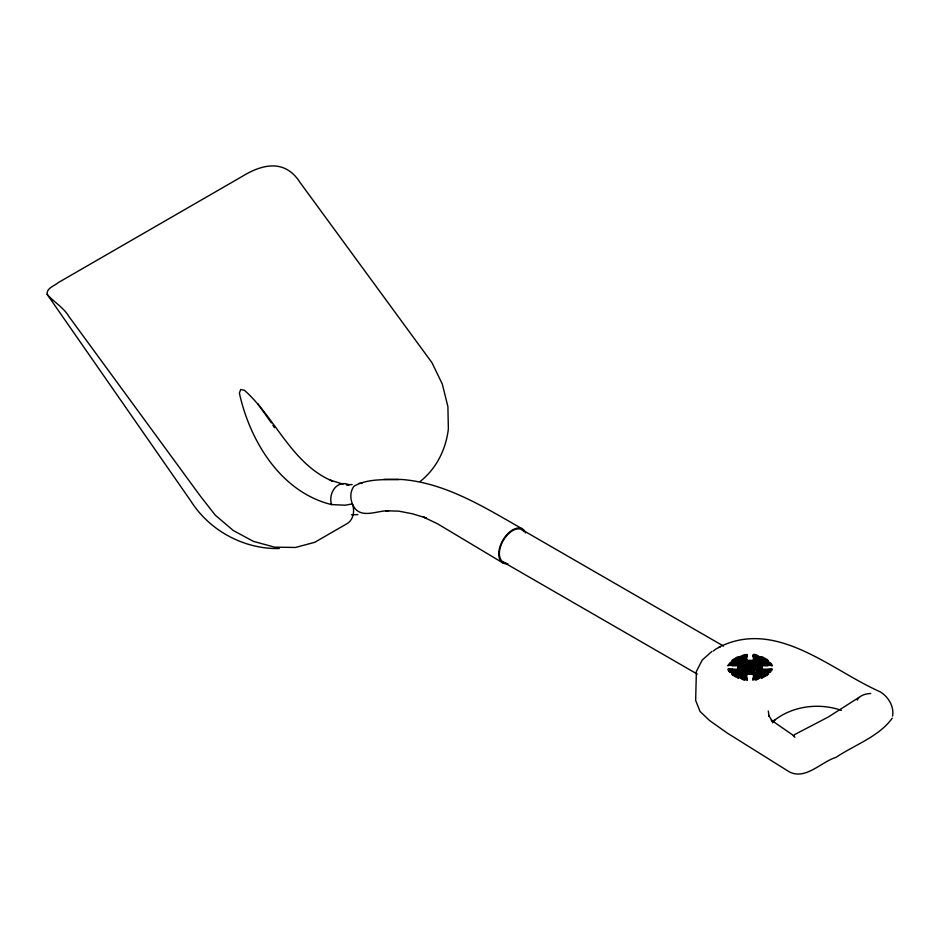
<?xml version="1.0" encoding="UTF-8"?>
<svg xmlns="http://www.w3.org/2000/svg" width="940" height="940" viewBox="0 0 940 940"><rect width="100%" height="100%" fill="white"/><g stroke="black" fill="none" stroke-linecap="round" stroke-linejoin="round"><path stroke-width="1.41" d="M735.233 659.68L735.374 661.725L733.47 661.854A2.702 1.563 0 0 1 734.316 660.714L735.233 659.68L734.316 659.998A2.702 1.563 0 0 0 733.47 661.137L733.517 662.089M764.855 675.296L764.725 673.252L766.629 673.122A2.702 1.563 0 0 1 765.771 674.262L764.855 675.296L765.771 674.979A2.702 1.563 0 0 0 766.629 673.839L766.57 672.875M736.831 673.439L736.772 675.508L739.122 675.472L738.911 673.545L736.831 673.439L736.772 675.508M737.254 661.654L737.982 662.394L738.922 661.572L737.254 661.654L737.653 662.865L738.57 662.747L739.134 659.492L736.772 659.457L736.831 661.537L738.934 661.408L739.134 659.492M762.834 673.31L762.105 672.57L761.177 673.404L762.834 673.31L762.446 672.112L761.529 672.218L760.954 675.472L763.315 675.508L763.257 673.439L761.153 673.557L760.954 675.472M743.658 665.931C743.188 664.392 749.004 665.732 744.316 666.025M744.022 667.823C736.678 665.402 747.453 665.309 742.612 668.046M737.865 667.846L738.252 665.367L739.757 665.485L739.357 667.846M762.223 667.13L761.823 669.597L760.331 669.48L760.636 667.929M762.117 668.763L761.823 665.367L760.331 665.485L760.331 669.48M736.772 659.457L736.831 661.537M763.315 675.508L763.257 673.439M892.565 716.068C894.328 706.398 888.171 696.599 880.04 691.734C830.807 670.056 776.558 618.32 718.959 647.178M735.209 674.685L735.362 673.252L733.459 673.075A2.808 1.621 0 0 0 734.234 674.227L735.221 675.296L734.234 674.932A2.808 1.621 0 0 1 733.459 673.792L733.529 672.875M764.89 660.291L764.725 661.725L766.629 661.901A2.808 1.621 0 0 0 765.853 660.75L764.866 659.68L765.853 660.033A2.808 1.621 0 0 1 766.641 661.184L766.57 662.089M740.438 662.289L740.579 659.739L741.86 660.867L740.426 661.408L740.579 659.739M759.52 675.237L759.661 673.557L758.239 674.109L759.52 675.237L759.755 672.347L760.836 671.348L759.649 673.404L757.346 674.074L757.993 671.748A2.749 1.586 0 0 1 760.695 671.313L760.836 671.348M742.447 660.045C742.952 658.94 741.319 656.907 740.896 658.881L742.447 660.045L742.071 659.034M757.652 674.932L758.615 677.035L757.652 674.932L759.191 675.378L758.615 677.035M744.257 674.215L744.233 672.923A4.289 2.479 0 0 0 738.969 671.195L732.754 672.405L730.004 670.596L732.013 670.667M747.206 673.064L746.995 674.65L746.995 673.933L753.081 673.933L753.081 674.65L752.87 673.064L747.206 673.064L747.206 673.78L752.87 673.78M753.093 660.327L752.881 661.901L753.093 660.327L747.006 660.327L747.206 661.901L747.006 660.327M771.587 670.831L771.94 669.48L770.048 669.609A26.955 15.557 0 0 1 759.379 669.597L756.841 669.997L757.993 668.61L759.379 668.88A26.955 15.557 0 0 0 770.048 668.892L772.081 668.986L769.766 671.724A7.826 4.512 0 0 1 768.18 672.417L767.968 673.769A4.336 2.503 0 0 1 765.924 675.273L763.398 676.87A4.277 2.468 0 0 1 760.343 677.576L757.969 678.516A7.931 4.583 0 0 1 755.807 679.409L752.87 679.761L753.281 678.045A26.872 15.522 0 0 0 753.081 672.5L752.599 671.724L753.763 671.054L754.75 672.97A28.4 16.391 0 0 1 754.914 677.54L754.656 678.633L755.631 678.492A6.439 3.713 0 0 0 757.276 677.681A6.369 3.678 0 0 0 757.945 677.117L756.101 675.12M767.968 674.485L767.992 672.464M732.19 669.092L728.336 668.704L728.289 669.75A7.884 4.559 0 0 0 732.096 672.476L731.943 673.075A4.277 2.468 0 0 0 733.177 674.838L735.926 676.295A4.301 2.479 0 0 0 740.791 677.493C741.766 678.739 747.982 681.606 746.995 678.68A26.955 15.557 0 0 1 747.006 672.523L748.945 669.962L745.902 671.712L745.338 672.993A28.4 16.391 0 0 0 745.056 676.906C747.359 680.584 742.13 679.326 742.13 677.117L743.857 675.695M772.069 665.99L771.329 664.51A7.896 4.559 0 0 0 768.004 662.5L768.144 661.184A4.277 2.468 0 0 0 766.911 659.41L764.161 657.953A4.301 2.479 0 0 0 759.297 656.766C758.322 655.521 752.118 652.654 753.105 655.58M768.004 662.5L768.144 661.901A4.277 2.468 0 0 0 766.911 660.127L764.161 658.67A4.301 2.479 0 0 0 759.297 657.483C758.251 656.214 752.27 653.406 753.105 656.284M728.018 665.99L730.333 663.252A7.826 4.512 0 0 1 731.919 662.559L732.119 660.479A4.336 2.503 0 0 1 734.175 658.975L736.702 657.389A4.277 2.468 0 0 1 739.757 656.684L742.118 655.744A7.931 4.583 0 0 1 744.292 654.839L747.218 654.499L746.807 656.202A26.872 15.522 0 0 0 747.018 661.76L747.488 663.252L746.325 663.922L745.35 661.995A28.4 16.391 0 0 1 745.173 657.436L745.455 656.39L744.468 656.484A6.369 3.678 0 0 0 743.998 656.661M735.362 673.252L735.221 675.296M764.725 661.725L764.866 659.68M763.268 661.537L763.327 659.457L760.965 659.492L760.965 660.209C763.832 658.975 764.302 662.594 761.189 661.419L760.965 659.492M737.971 666.918L738.252 665.367M752.858 679.984L753.281 678.762A26.872 15.522 0 0 0 753.081 673.216L752.599 671.724M739.757 665.485L739.745 669.48L738.252 669.597L737.865 667.13M742.107 667.13C741.084 665.696 744.786 666.812 742.612 667.33M743.305 670.984L742.13 669.914L745.373 671.383L747.053 670.631L747.053 671.336L744.809 671.971M892.248 718.136C878.994 736.69 854.613 744.832 836.095 757.334C821.325 761.764 805.874 780.071 789.588 772.022L727.196 733.024L709.524 720.486L700.065 711.486L695.647 700.394L696.387 671.43L702.227 660.045L711.944 651.373M739.451 659.363L739.757 657.553A2.808 1.621 0 0 0 737.771 658L737.148 659.281L739.451 659.363L740.097 657.589M760.636 675.602L760.331 677.423A2.808 1.621 0 0 0 762.328 676.965L762.939 675.684L760.636 675.602L760.002 677.376M732.107 662.512L732.119 661.196A4.336 2.503 0 0 1 734.175 659.692L736.702 658.106A4.277 2.468 0 0 1 739.757 657.389L742.118 656.449A7.931 4.583 0 0 1 744.292 655.556L747.218 655.204L746.807 656.919A26.872 15.522 0 0 0 747.018 662.465L747.488 663.252M764.596 675.531L764.114 677.047M759.191 675.378L758.615 676.33M743.258 665.696L739.898 665.12A28.4 16.391 0 0 0 733.118 664.968C728.477 666.848 729.91 662.959 732.754 662.559L735.221 663.558L741.261 663.781A4.289 2.479 0 0 0 744.257 660.738L743.846 659.798M729.981 665.12L731.52 663.793M756.841 669.28L760.202 669.844A28.4 16.391 0 0 0 766.981 670.009L769.977 669.785L770.118 670.573L767.334 672.417L764.866 671.418L758.827 671.195A4.289 2.479 0 0 0 755.842 674.239L756.242 675.178M749.803 662.265C749.685 659.998 753.633 664.368 750.837 661.584M747.606 672.229L747.006 673.24A26.955 15.557 0 0 0 746.995 679.397L747.335 680.278M754.656 656.332L756.254 656.719M737.148 659.281L737.771 658.717A2.808 1.621 0 0 1 739.757 658.27L740.097 658.306M762.939 675.684L762.328 676.26A2.808 1.621 0 0 1 760.331 676.706L760.002 676.671M748.475 663.111L749.309 662.5L751.283 663.652L749.309 661.784C747.089 662.559 750.508 664.227 751.283 662.935M743.446 677.011L744.233 672.206A4.289 2.479 0 0 0 738.969 670.479L734.034 670.984L732.754 672.405M745.69 665.72C744.081 667.846 747.594 666.237 744.997 665.99M742.283 664.239A4.289 2.479 0 0 0 744.257 661.455L743.834 658.482L742.142 657.142L743.998 659.857M742.729 673.369L742.788 673.287A2.749 1.586 0 0 0 742.048 671.724L739.369 671.325L739.251 672.065C739.745 672.934 742.8 674.979 742.729 673.369L739.251 671.348M757.299 660.973L759.673 661.584L760.836 663.628L758.039 663.252A2.749 1.586 0 0 1 757.299 661.689L757.358 660.891A2.749 1.586 0 0 0 758.039 662.536L760.836 662.911M757.299 661.689L759.073 662.242M767.334 672.417L765.924 670.937L758.827 670.479A4.289 2.479 0 0 0 755.842 673.522L756.712 677.094M735.761 673.134L735.761 672.417C737.947 670.96 733.517 671.277 734.116 672.793L735.761 673.134L736.514 671.524M764.326 661.842L763.574 662.735C763.127 664.157 766.523 663.452 765.971 662.171L764.326 661.842L763.574 663.452M751.718 664.439L753.093 662.453A26.955 15.557 0 0 0 753.105 656.284M737.242 673.31C738.065 671.513 740.109 674.438 737.242 673.31C737.677 670.091 739.862 673.792 739.122 675.472M762.129 662.394L761.189 661.572L762.845 661.654L761.835 662.97L761.189 660.714L763.268 660.82M762.845 661.654L762.129 663.111M772.457 722.743L775.007 719.523L773.632 720.992C792.115 705.834 819.128 702.591 841.382 710.334M748.381 671.254L748.945 670.678L745.902 672.429L745.338 673.71A28.4 16.391 0 0 0 745.056 677.623L745.326 679.432M420.356 481.327C436.512 468.414 445.995 449.238 448.368 428.875L447.898 406.62L442.317 384.119L431.954 362.676L300.213 182.701C284.785 158.367 261.813 164.277 241.662 176.732L58.445 282.505C54.755 285.784 46.084 288.18 47.176 294.42L190.949 501.173C209.643 530.783 244.247 549.383 279.262 548.514M754.938 667.2L760.166 665.12A28.4 16.391 0 0 1 768.074 665.027L769.872 665.191L770.095 664.38L767.346 662.559L761.118 663.781A4.289 2.479 0 0 1 755.854 662.054L756.23 658.564L757.957 657.142L754.773 655.533L755.043 658.059A28.4 16.391 0 0 1 754.761 661.983L754.186 663.252L751.154 665.003M748.452 665.261L749.239 664.122C748.463 665.414 745.032 663.746 747.253 662.97C746.078 664.075 748.463 666.002 748.381 664.098L747.053 663.652L748.381 664.098M749.309 661.784C748.134 662.888 750.519 664.815 750.425 662.911L749.11 662.465L750.425 662.911M734.116 672.793L736.514 672.241M765.971 662.171L763.574 662.735M758.839 678.633L757.969 679.232M756.43 660.033L755.854 662.77A4.312 2.491 0 0 0 757.863 664.263M743.986 675.789L743.822 674.826M770.095 664.38L768.074 664.31A28.4 16.391 0 0 0 760.166 664.404L754.938 666.495L759.356 665.379A26.872 15.51 0 0 1 767.898 665.168L771.752 665.555L771.799 664.51A7.884 4.559 0 0 0 768.004 661.784M739.251 662.911L742.741 660.902L742.107 662.512A2.749 1.586 0 0 1 739.392 662.935L739.392 663.652A2.749 1.586 0 0 0 742.107 663.229L742.741 660.902M745.326 678.715L742.13 677.117M741.86 660.15L740.426 660.691M758.239 674.814L759.661 674.274M859.043 697.374L828.363 716.973L794.394 734.692M770.636 671.853L769.766 672.441A7.826 4.512 0 0 1 769.261 672.699M744.703 667.447L744.703 664.439L745.82 663.793L747.805 664.944L746.712 666.295L746.254 664.521L745.15 664.698L745.115 667.212L743.129 666.061L743.258 664.98L740.708 665.367A26.955 15.557 0 0 0 730.039 665.367L728.018 665.273L730.333 662.536A7.826 4.512 0 0 1 731.919 661.842L732.107 661.795M746.325 663.922L747.488 662.536M741.989 669.01L740.896 667.67L741.989 669.01L739.627 668.093L739.627 667.377L741.59 667.494L741.59 668.211M742.024 666.601L742.847 666.742L742.87 668.505C735.021 664.627 748.123 668.869 740.896 667.67M742.718 665.591L745.115 666.495L742.718 665.591L742.718 666.295M739.627 668.093L740.003 667.153M747.805 665.661L745.82 664.51L745.15 665.414M744.739 666.472L746.254 664.521M742.894 666.789L741.413 666.672M742.212 667.423L742.894 667.506L740.509 666.871M746.572 666.683L746.572 665.966L747.57 666.366L745.479 666.601L747.805 664.944M739.627 667.377L741.989 668.293M749.133 664.486L748.04 665.837L749.133 664.486L749.803 666.202L748.322 667.059L749.803 665.485L752.881 667.259L752.306 667.6M740.896 668.375L742.87 668.505M742.118 670.232L745.15 667.764L739.921 669.844A28.4 16.391 0 0 1 732.013 669.95L730.039 669.832L732.754 671.701M749.815 665.073L748.734 665.696L748.04 665.12M742.13 669.914L742.788 669.539C745.126 669.257 745.126 671.689 742.788 670.255L742.13 670.631M744.644 670.62L743.399 669.186L747.053 670.631M745.878 667.752L746.607 669.55L746.607 668.845L744.304 669.374L745.878 667.752L748.957 669.527L746.748 670.761L747.723 669.48L747.723 670.197L746.325 670.443L745.702 669.362L746.325 670.443M746.066 668.352L746.783 667.224L748.44 668.446L746.783 667.941M748.44 668.446L747.476 667.541L748.052 666.495L751.142 668.269L750.555 669.327M748.322 667.059L749.086 667.494L749.991 666.977L749.991 665.379L752.035 664.921L754.409 667.095M751.436 664.545L751.859 665.602L752.035 664.204L754.409 666.389L749.991 665.379M756.7 665.779L752.447 663.957L755.114 665.978L755.654 665.661L754.139 664.557L756.148 666.096L756.7 665.062L755.266 663.899L755.278 665.273L752.447 664.674L754.221 666.025M757.182 664.78L757.182 665.496L757.734 665.179L753.668 663.969L753.668 663.252L757.734 664.462L755.266 663.899M743.399 669.903L743.975 668.845M744.304 669.374L745.878 668.469L748.957 670.243M747.476 667.541L748.052 666.495M749.991 666.096L752.4 665.344L753.304 666.812L751.988 666.295L751.988 665.579L753.304 666.107M744.304 668.669L745.996 668.493M748.322 666.343L749.991 666.26M751.988 666.295L752.4 665.344M745.702 670.079L747.23 669.198L747.23 669.914M745.232 670.96C745.632 672.664 745.044 669.327 745.232 670.96L745.855 671.325M749.956 668.963L749.956 669.668L749.391 667.941L749.956 668.963L749.18 669.398L748.698 668.34L746.066 667.647M751.142 668.269L747.476 666.824M754.139 664.557L756.7 665.062M751.354 668.563L750.284 669.891L751.354 668.563L752.752 670.678L751.507 669.762L751.095 670.714M752.517 667.882L754.609 667.659L752.517 667.882L753.516 669.01L754.609 668.375M752.517 668.599L754.327 668.281M752.059 669.139L750.954 669.762L750.284 669.174M748.463 671.513L748.064 672.452L748.463 671.513L750.872 672.405L749.333 671.007L751.612 671.982M751.507 669.762L749.709 671.513L750.825 670.15L753.492 671.618L750.86 670.643M749.944 672.817L749.967 671.654L751.225 672.218L753.492 670.902L753.245 670.243L754.35 670.408L752.364 669.268L752.811 672.006L751.718 672.641L751.977 671.289L751.283 671.689M755.29 669.303L755.866 670.243L752.964 669.633L753.375 668.681L754.867 669.539L755.795 669.01L754.303 668.14L754.303 668.857M754.303 668.14L756.618 668.528L757.111 669.527L756.606 666.812L758.087 668.246L757.64 669.221L755.161 668.364L756.453 667.999L757.064 666.542L758.58 668.14M757.064 666.542L755.161 667.647L758.087 668.246M757.323 666.401L759.403 666.954L759.403 667.659L757.323 667.118L757.323 666.401L758.58 667.423M757.887 666.072L760.202 667.741L757.887 666.072L759.403 666.954M749.18 672.829L750.144 673.545L749.18 672.112L749.18 672.829C754.15 674.638 744.903 669.844 751.612 672.699L751.659 671.101L751.025 672.182M751.953 670.208L752.364 669.268M750.614 671.959L751.26 670.866L751.225 672.923L749.967 672.37M758.251 666.754L759.25 667.576L756.735 666.742L756.5 668.457L757.358 668.786L756.782 667.576L757.358 668.07M754.456 670.49L754.045 670.02L757.111 668.81M749.756 673.769L750.144 672.829M760.202 667.024L759.661 668.046M756.618 669.245L756.207 668.775M752.599 672.429L753.763 671.054M751.283 663.652L750.32 664.122M758.639 657.93L757.652 660.045L759.215 659.598L758.639 657.93L759.215 659.598M758.639 658.646L757.652 660.045M741.46 677.047L742.436 674.932L740.885 675.378L741.46 677.047L742.436 674.932M766.946 663.593L761.118 664.498M757.957 657.142L756.23 659.281L756.43 660.75M742.13 677.834L742.764 677.54M742.8 661.678L740.743 662.277M757.346 673.357L759.649 672.688M758.239 660.162L759.52 659.739L759.684 661.419L758.239 660.879L758.239 660.162L759.684 660.702L759.673 662.289M758.239 660.879L759.52 659.739M741.86 674.098L740.567 675.237L741.86 674.098L740.414 673.557L740.567 674.52M522.405 528.926C484.699 507.53 445.971 482.902 401.568 479.459C385.999 479.882 367.857 478.237 354.016 486.203C349.292 492.255 350.221 501.091 354.145 507.318C361.923 519.009 377.762 510.267 388.796 510.772L385.753 510.749L398.971 511.172L412.413 513.792L426.208 517.975L423.388 517.047L437.558 523.803L502.818 562.872M767.334 671.701L769.977 669.785M757.652 659.328L759.215 658.881M741.848 675.848L742.436 675.649M745.15 667.764L740.743 668.88A26.872 15.51 0 0 1 732.19 669.092M745.15 668.481L740.743 669.597A26.872 15.51 0 0 1 732.19 669.809L728.336 669.421L728.289 670.455M755.913 666.883L757.605 666.436M746.325 663.205L745.35 661.278A28.4 16.391 0 0 1 745.173 656.719L745.443 655.627L744.468 655.768A6.369 3.678 0 0 0 742.142 657.142M753.763 671.759L754.75 673.686A28.4 16.391 0 0 1 754.914 678.257L754.632 679.291L755.631 679.209A6.439 3.713 0 0 0 757.276 678.398A6.369 3.678 0 0 0 757.945 677.834L757.945 677.117M739.251 672.065L740.074 671.982M739.028 664.498L733.259 663.64M733.517 661.372L735.233 660.42M766.57 673.592L764.866 674.544M734.128 662.171L735.773 661.842L736.537 662.735C735.421 664.862 732.284 661.067 736.537 662.735M734.128 662.888L735.773 662.559L736.537 663.452M765.971 672.088L764.326 672.417C762.07 670.925 766.582 671.301 765.971 672.805L764.326 673.134L763.55 671.524M765.924 675.989L764.596 676.248M747.206 661.184L750.038 660.961M747.006 661.032L753.093 661.043M763.55 672.241L765.971 672.805M741.12 670.432L739.921 670.561A28.4 16.391 0 0 1 736.537 670.761M760.014 657.577L760.648 658.646L762.951 658.576L762.951 659.281L760.648 659.363L760.425 657.553A2.702 1.563 0 0 1 762.411 658.047L762.951 658.576M739.439 675.602L737.148 675.684L737.689 676.929A2.702 1.563 0 0 0 739.663 677.423L739.439 675.602L740.086 677.388M739.439 676.318L737.148 676.4M760.331 666.202L761.823 666.084L762.117 666.918M737.971 668.046L739.745 669.48M736.831 660.82L738.934 660.702M763.257 674.156L761.153 674.274M729.981 664.404L733.118 664.251A28.4 16.391 0 0 1 739.898 664.404L743.258 664.98M737.254 662.371L738.922 662.277M762.834 672.605L761.177 672.688M760.014 658.294L760.425 658.27A2.702 1.563 0 0 1 762.411 658.764L762.951 659.281M740.086 676.671L739.663 676.706A2.702 1.563 0 0 1 737.689 676.212L737.148 675.684M736.772 660.174L739.134 660.209M739.122 674.755L736.772 674.791M763.315 674.791L760.954 674.755M352.124 484.594L346.378 484.746L349.175 484.805C336.72 479.353 327.99 493.794 331.562 504.592L345.274 505.203L352.336 503.887A15.216 12.079 82.4 0 1 347.33 523.486L314.747 542.298L295.442 547.468L274.609 547.151L253.471 541.393L233.296 530.524L215.295 515.191L200.514 496.297L68.785 316.322C63.368 307.215 53.85 302.116 47.176 294.42M351.454 514.791L357.823 514.603M737.148 658.576L739.451 658.646M762.939 676.4L760.636 676.318M398.619 479.423L383.637 479.365M359.033 483.301L361.947 483.348M738.911 674.262L736.831 674.144M750.038 661.678L751.436 661.725M761.189 662.289L762.845 662.371M737.242 672.605L738.911 672.688M738.252 666.084L739.757 666.202M760.331 668.763L761.823 668.88M759.003 670.443L760.202 670.561A28.4 16.391 0 0 0 763.574 670.761M751.436 661.008L752.881 661.184M750.132 664.134L748.639 663.464M764.725 661.008L766.57 661.372M764.326 662.559L765.971 662.888M735.761 672.417L734.116 672.088M735.362 673.968L733.529 673.592M734.105 675.977L735.926 677.011M870.687 693.485C866.304 693.673 861.486 694.825 858.373 698.185A19.094 11.703 56.7 0 0 857.28 700.124M740.896 658.881L742.447 659.328M760.836 672.065L760.695 672.03A2.749 1.586 0 0 0 759.943 671.971M343.041 484.112L330.198 480.152L332.431 481.104C291.565 463.831 275.69 418.147 244.388 390.229L240.675 389.56L239.371 393.12C249.958 441.119 280.825 492.161 331.562 504.592L331.432 503.593M740.426 672.676L740.414 674.274L741.86 674.814M740.579 660.456L741.86 660.867M759.52 674.52L758.239 674.109M757.652 675.649L758.498 675.919M743.105 679.738L744.257 680.137M741.46 672.182L742.048 672.441A2.749 1.586 0 0 1 742.788 674.004M793.395 735.573L794.888 737.242M770.118 670.573L766.981 670.725A28.4 16.391 0 0 1 764.714 670.772M768.321 663.664L770.095 665.097M521.959 529.714L723.589 646.121M757.887 666.789L759.403 667.659M749.345 662.994L750.425 663.628M747.253 662.97L749.239 664.122M749.239 664.827L747.253 663.687L746.419 664.298L746.971 664.933M747.288 664.181L748.381 664.803M749.803 666.202L752.881 667.976M752.964 668.916L754.456 669.774M745.608 664.886L747.241 665.073M745.608 665.602L745.855 664.298M751.095 669.997L753.081 671.853M750.825 670.866L752.811 672.006M749.709 670.796L750.155 671.771L750.825 670.15M750.614 671.242L751.977 672.006M746.748 670.044L747.406 671.136M743.399 669.186L747.053 671.336M503.264 562.085L697.292 674.109M742.095 679.232L741.237 678.633M793.854 735.785L771.223 720.111L772.645 721.626L768.673 715.422M757.053 657.142L757.957 657.859M760.072 663.041L760.836 663.628M748.064 671.748L749.756 673.052M753.668 663.252L755.278 664.557M751.354 669.268L752.059 669.844M752.4 666.061L753.304 666.812M749.133 665.203L749.815 665.79M744.292 671.677L744.104 670.349M756.606 667.529L758.087 668.963M257.818 403.754L271.355 422.894M741.46 676.33L740.885 675.378M272.929 425.291L274.504 427.688M749.18 670.114L748.698 668.34M760.331 665.485L760.718 667.846M739.451 667.929L739.745 668.763M757.299 674.015L757.993 672.464A2.749 1.586 0 0 1 759.215 672.041M752.87 673.064L753.081 673.933M740.414 674.274L740.567 675.237M768.309 711.004L769.038 716.327M767.346 662.559L767.346 663.276M764.725 673.252L764.725 673.968M764.596 658.729L764.596 659.445M764.326 672.417L764.326 673.134M763.327 659.457L763.327 660.174M762.328 663.44L762.328 664.157M762.328 670.808L762.328 671.524M762.105 671.853L762.105 672.57M761.823 665.367L761.823 666.084M760.648 658.646L760.648 659.363M759.297 656.766L759.297 657.483M759.297 677.493L759.297 678.21M758.216 665.884L758.251 667.471M757.993 668.61L757.993 669.327M757.628 666.225L757.628 666.942M757.64 668.505L757.64 669.221M756.418 674.227L756.418 674.932M756.148 665.379L756.148 666.096M755.983 667.553L755.983 668.269M755.795 669.01L755.772 670.302L754.526 671.019L754.526 670.302M755.596 667.4L755.596 668.117M755.372 669.245L755.29 670.02M754.867 669.539L754.867 670.255M754.797 678.704L754.797 679.42M754.232 662.923L754.232 663.64M753.598 667.271L753.598 667.976M753.516 668.293L753.516 669.01M753.375 668.681L753.375 669.398M753.245 670.243L753.245 670.96M753.011 663.628L753.011 664.345M752.035 664.204L752.035 664.921M751.201 665.261L751.201 665.978M751.142 661.337L751.036 662.489M750.872 672.405L750.872 673.122M750.602 665.027L750.602 665.743M750.484 672.629L750.484 673.346M749.333 671.007L749.333 671.724M749.086 666.777L749.086 667.494M748.933 671.242L748.933 671.959M746.712 665.579L746.712 666.295M745.82 663.793L745.82 664.51M745.291 655.556L745.291 656.273M744.997 669.068L744.997 669.785M743.681 660.033L743.681 660.75M743.669 674.227L743.669 674.932M742.788 669.539L742.788 670.255M742.482 666.554L742.482 667.271M742.494 668.011L742.494 668.728M742.212 666.707L742.259 667.87M741.601 668.516L741.601 669.233M741.472 657.93L741.472 658.646M740.802 656.766L740.802 657.483M740.885 666.648L740.885 667.365M740.791 677.493L740.791 678.21M738.252 668.88L738.252 669.597M737.982 662.394L737.982 663.111M737.959 671.865L737.959 672.582M737.771 663.44L737.771 664.157M737.759 670.808L737.759 671.524M735.773 661.842L735.773 662.559M735.503 658.729L735.503 659.445M735.491 675.531L735.491 676.248M735.374 661.008L735.374 661.725M732.754 662.559L732.754 663.276M732.096 672.476L731.943 673.792A4.277 2.468 0 0 0 733.177 675.555M730.121 664.462L730.121 665.179M755.043 657.354A28.4 16.391 0 0 1 754.761 661.266L754.186 662.536L751.154 664.298L753.093 661.736A26.955 15.557 0 0 0 753.105 655.58M761.471 665.896A26.872 15.51 0 0 1 767.898 665.884M735.409 670.772A28.4 16.391 0 0 1 733.141 670.725M732.166 665.884A26.955 15.557 0 0 1 740.708 666.084M742.142 657.859A6.369 3.678 0 0 1 742.823 657.295M738.534 678.198A4.301 2.479 0 0 1 737.512 677.94M730.321 672.429A7.884 4.559 0 0 1 729.863 672.147M729.452 671.841A7.884 4.559 0 0 1 728.77 671.172M762.493 677.975A4.277 2.468 0 0 1 761.459 678.222M756.959 679.738A7.931 4.583 0 0 1 755.807 680.125M767.534 675.084A4.336 2.503 0 0 1 766.852 675.59M507.87 563.671A19.599 11.315 -60 0 1 502.818 540.241A19.599 11.315 -60 0 1 525.636 532.91M506.002 562.931A18.694 10.787 -60 0 1 503.264 540.5A18.694 10.787 -60 0 1 524.062 531.664M713.366 651.009A18.694 10.787 -60 0 1 720.205 647.061"/></g></svg>
